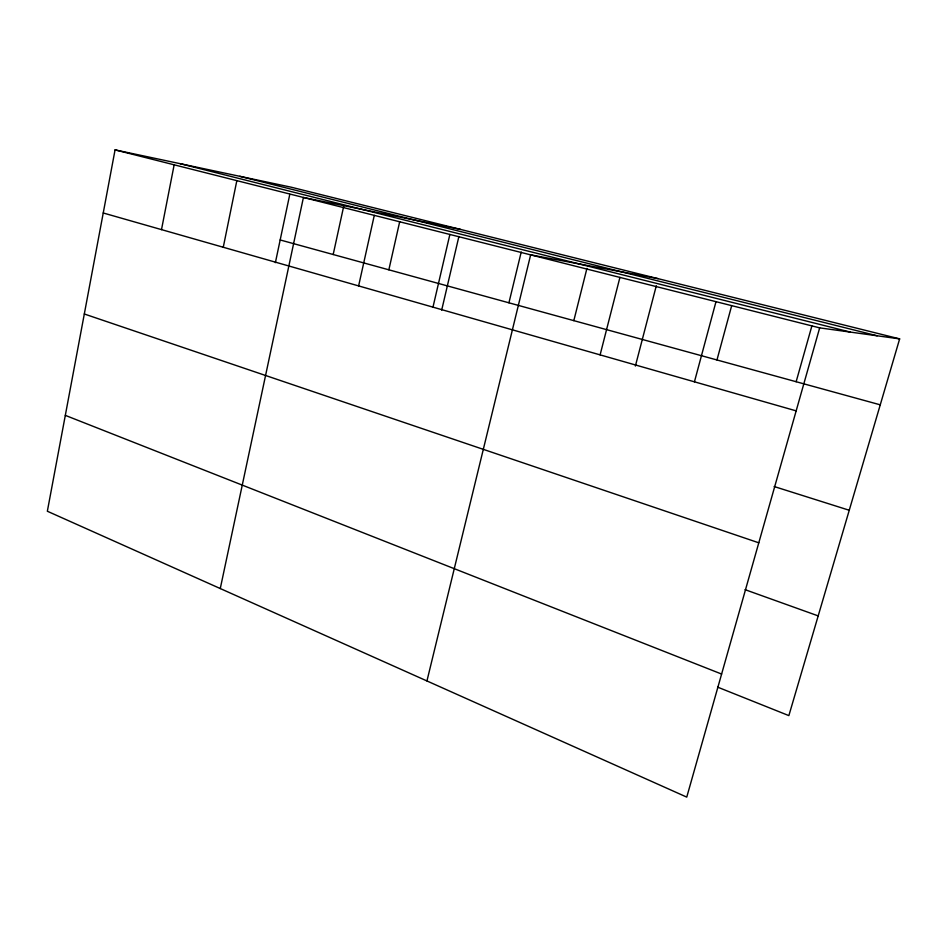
<?xml version="1.0" encoding="UTF-8"?>
<svg xmlns="http://www.w3.org/2000/svg" width="947" height="947" viewBox="0 0 947 947"><rect width="100%" height="100%" fill="white"/><g stroke="black" fill="none" stroke-linecap="round" stroke-linejoin="round"><path stroke-width="1.42" d="M899.65 338.884L291.297 187.222L115.061 149.886L47.35 511.238L686.753 797.114L819.676 327.863L899.65 338.884L788.863 715.612L717.589 687.12M161.499 229.624L174.153 164.814M223.267 247.262L236.833 180.652M275.388 262.662L289.794 194.348M220.272 588.549L303.419 197.461L460.538 229.411M333.19 254.518L343.702 206.268M358.617 285.911L374.29 215.36M388.85 269.812L399.693 221.716M432.98 307.148L449.872 234.454M441.693 310.095L458.893 236.478M508.93 302.803L521.217 252.02M426.943 680.952L530.651 254.861L658.153 278.678M573.823 320.642L586.927 268.415M600.114 354.876L619.918 277.4M635.378 366.051L656.307 285.745M694.435 381.819L715.991 301.667M716.962 359.967L731.569 306.07M796.143 381.724L811.875 325.957M239.769 176.308L877.171 335.783M180.261 163.701L850.299 332.077M115.061 149.886L819.676 327.863M280.182 239.958L880.248 404.831M103.235 212.98L796.167 410.868M774.137 486.521L849.246 510.267M84.307 313.99L758.796 542.809M745.052 589.661L818.184 615.893M65.319 415.366L721.614 674.051"/></g></svg>
